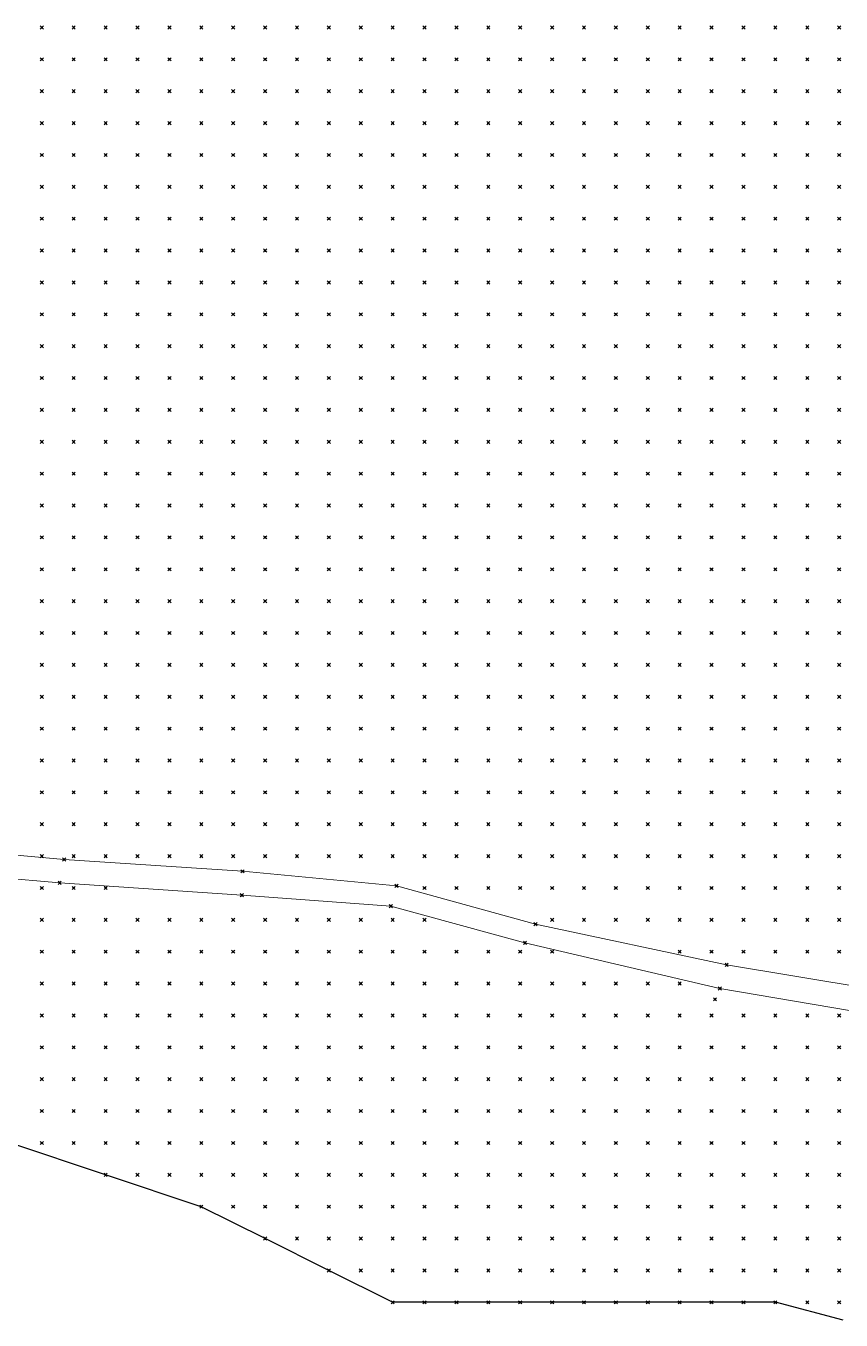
# Model space of a CAD drawing. Header units: metres. Extents: x 441556 to 446409, y 432338 to 461058.
# Drawn here: x 443785.1 to 443861.8, y 446915.6 to 447037.4 of the extents above; entities that cross this region are included whole.
import ezdxf

# ---------------------------------------------------------------- set-up
doc = ezdxf.new("R2010")
doc.units = ezdxf.units.M
doc.header["$MEASUREMENT"] = 0
doc.header["$PDMODE"] = 35
doc.header["$PDSIZE"] = 0.15
for name, color, linetype, lineweight in [('DTM-BRE-RevN_GRP_DRUM PAMANT', 2, 'Continuous', 0), ('DTM-NOK-RevN_LIDAR_co_lidar', 91, 'Continuous', 0), ('DTM-NOK-RevN_RTK', 32, 'Continuous', 0)]:
    doc.layers.add(name, color=color, linetype=linetype, lineweight=lineweight)
doc.layers.add('DTM-INT_YP', color=121, linetype='Continuous')

msp = doc.modelspace()

# ---------------------------------------------------------------- linework, layer by layer
at = {"layer": 'DTM-BRE-RevN_GRP_DRUM PAMANT'}
for p, q in [((443773.094, 446960.358, 353.037), (443788.709, 446958.934, 352.972)), ((443788.709, 446958.934, 352.972), (443805.479, 446957.819, 352.974)), ((443788.289, 446956.74, 353.018), (443772.778, 446958.073, 353.233)), ((443805.479, 446957.819, 352.974), (443819.968, 446956.445, 353.323)), ((443805.423, 446955.568, 353.025), (443788.289, 446956.74, 353.018)), ((443819.968, 446956.445, 353.323), (443833.041, 446952.844, 353.384)), ((443819.421, 446954.544, 353.292), (443805.423, 446955.568, 353.025)), ((443832.045, 446951.082, 353.375), (443819.421, 446954.544, 353.292)), ((443833.041, 446952.844, 353.384), (443851.009, 446949.014, 354.355)), ((443850.376, 446946.794, 354.198), (443832.045, 446951.082, 353.375)), ((443851.009, 446949.014, 354.355), (443865.056, 446946.684, 354.809)), ((443864.545, 446944.37, 354.82), (443850.376, 446946.794, 354.198))]:
    msp.add_line(p, q, dxfattribs=at)
at = {"layer": 'DTM-INT_YP'}
msp.add_polyline3d([(443861.957, 446915.582, 338.954), (443855.594, 446917.26, 339.231), (443852.595, 446917.26, 339.306), (443849.595, 446917.26, 339.538), (443846.596, 446917.26, 339.879), (443843.597, 446917.26, 340.026), (443840.597, 446917.26, 340.022), (443837.598, 446917.26, 339.949), (443834.599, 446917.26, 339.882), (443831.599, 446917.26, 339.77), (443828.6, 446917.26, 339.683), (443825.601, 446917.26, 339.615), (443822.601, 446917.26, 339.593), (443819.602, 446917.26, 339.533), (443813.603, 446920.26, 339.376), (443807.605, 446923.259, 339.433), (443801.606, 446926.258, 339.544), (443792.608, 446929.258, 339.821), (443783.61, 446932.257, 340.083)], dxfattribs=at)
at = {"layer": 'DTM-NOK-RevN_LIDAR_co_lidar'}
for p in [(443786.609, 447037.234, 417.064), (443789.608, 447037.234, 416.685), (443792.608, 447037.234, 416.474), (443795.607, 447037.234, 416.34), (443798.607, 447037.234, 416.286), (443801.606, 447037.234, 416.432), (443804.605, 447037.234, 416.659), (443807.605, 447037.234, 417.145), (443810.604, 447037.234, 417.897), (443813.603, 447037.234, 418.765), (443816.603, 447037.234, 419.98), (443819.602, 447037.234, 421.605), (443822.601, 447037.234, 423.252), (443825.601, 447037.234, 424.874), (443828.6, 447037.234, 426.884), (443831.599, 447037.234, 428.702), (443834.599, 447037.234, 430.455), (443837.598, 447037.234, 432.177), (443840.597, 447037.234, 433.599), (443843.597, 447037.234, 434.359), (443846.596, 447037.234, 434.62), (443849.595, 447037.234, 434.61), (443852.595, 447037.234, 434.322), (443855.594, 447037.234, 434.08), (443858.593, 447037.234, 433.783), (443861.593, 447037.234, 433.415), (443786.609, 447034.235, 415.701), (443789.608, 447034.235, 415.31), (443792.608, 447034.235, 415.045), (443795.607, 447034.235, 414.891), (443798.607, 447034.235, 414.697), (443801.606, 447034.235, 414.616), (443804.605, 447034.235, 414.782), (443807.605, 447034.235, 415.408), (443810.604, 447034.235, 416.373), (443813.603, 447034.235, 417.423), (443816.603, 447034.235, 418.741), (443819.602, 447034.235, 420.449), (443822.601, 447034.235, 422.219), (443825.601, 447034.235, 423.858), (443828.6, 447034.235, 425.627), (443831.599, 447034.235, 427.407), (443834.599, 447034.235, 429.151), (443837.598, 447034.235, 430.81), (443840.597, 447034.235, 432.069), (443843.597, 447034.235, 432.706), (443846.596, 447034.235, 432.76), (443849.595, 447034.235, 432.645), (443852.595, 447034.235, 432.239), (443855.594, 447034.235, 431.861), (443858.593, 447034.235, 431.428), (443861.593, 447034.235, 431.011), (443786.609, 447031.235, 414.261), (443789.608, 447031.235, 413.878), (443792.608, 447031.235, 413.45), (443795.607, 447031.235, 413.189), (443798.607, 447031.235, 413.069), (443801.606, 447031.235, 413.009), (443804.605, 447031.235, 413.119), (443807.605, 447031.235, 413.806), (443810.604, 447031.235, 414.91), (443813.603, 447031.235, 416.1), (443816.603, 447031.235, 417.506), (443819.602, 447031.235, 419.166), (443822.601, 447031.235, 420.979), (443825.601, 447031.235, 422.745), (443828.6, 447031.235, 424.513), (443831.599, 447031.235, 426.274), (443834.599, 447031.235, 427.945), (443837.598, 447031.235, 429.367), (443840.597, 447031.235, 430.447), (443843.597, 447031.235, 431.034), (443846.596, 447031.235, 430.904), (443849.595, 447031.235, 430.538), (443852.595, 447031.235, 430.064), (443855.594, 447031.235, 429.626), (443858.593, 447031.235, 429.129), (443861.593, 447031.235, 428.445), (443786.609, 447028.236, 412.583), (443789.608, 447028.236, 411.907), (443792.608, 447028.236, 411.521), (443795.607, 447028.236, 411.068), (443798.607, 447028.236, 410.988), (443801.606, 447028.236, 411.183), (443804.605, 447028.236, 411.579), (443807.605, 447028.236, 412.432), (443810.604, 447028.236, 413.612), (443813.603, 447028.236, 414.849), (443816.603, 447028.236, 416.352), (443819.602, 447028.236, 418.144), (443822.601, 447028.236, 419.821), (443825.601, 447028.236, 421.594), (443828.6, 447028.236, 423.409), (443831.599, 447028.236, 425.076), (443834.599, 447028.236, 426.452), (443837.598, 447028.236, 427.738), (443840.597, 447028.236, 428.656), (443843.597, 447028.236, 429.112), (443846.596, 447028.236, 429.055), (443849.595, 447028.236, 428.667), (443852.595, 447028.236, 428.017), (443855.594, 447028.236, 427.369), (443858.593, 447028.236, 426.717), (443861.593, 447028.236, 425.871), (443786.609, 447025.237, 410.684), (443789.608, 447025.237, 409.97), (443792.608, 447025.237, 409.063), (443795.607, 447025.237, 408.576), (443798.607, 447025.237, 408.618), (443801.606, 447025.237, 408.934), (443804.605, 447025.237, 409.737), (443807.605, 447025.237, 410.945), (443810.604, 447025.237, 412.339), (443813.603, 447025.237, 413.815), (443816.603, 447025.237, 415.374), (443819.602, 447025.237, 417.068), (443822.601, 447025.237, 418.642), (443825.601, 447025.237, 420.293), (443828.6, 447025.237, 422.148), (443831.599, 447025.237, 423.552), (443834.599, 447025.237, 424.815), (443837.598, 447025.237, 426.134), (443840.597, 447025.237, 426.863), (443843.597, 447025.237, 427.293), (443846.596, 447025.237, 427.229), (443849.595, 447025.237, 426.703), (443852.595, 447025.237, 426), (443855.594, 447025.237, 425.206), (443858.593, 447025.237, 424.389), (443861.593, 447025.237, 423.344), (443786.609, 447022.237, 408.535), (443789.608, 447022.237, 407.817), (443792.608, 447022.237, 406.677), (443795.607, 447022.237, 406.327), (443798.607, 447022.237, 406.386), (443801.606, 447022.237, 406.617), (443804.605, 447022.237, 407.584), (443807.605, 447022.237, 409.036), (443810.604, 447022.237, 410.654), (443813.603, 447022.237, 412.535), (443816.603, 447022.237, 414.33), (443819.602, 447022.237, 415.838), (443822.601, 447022.237, 417.443), (443825.601, 447022.237, 419.037), (443828.6, 447022.237, 420.551), (443831.599, 447022.237, 421.73), (443834.599, 447022.237, 422.963), (443837.598, 447022.237, 424.269), (443840.597, 447022.237, 425.194), (443843.597, 447022.237, 425.552), (443846.596, 447022.237, 425.357), (443849.595, 447022.237, 424.78), (443852.595, 447022.237, 424.044), (443855.594, 447022.237, 423.137), (443858.593, 447022.237, 422.083), (443861.593, 447022.237, 420.941), (443786.609, 447019.238, 406.351), (443789.608, 447019.238, 405.237), (443792.608, 447019.238, 404.462), (443795.607, 447019.238, 403.742), (443798.607, 447019.238, 403.67), (443801.606, 447019.238, 404.628), (443804.605, 447019.238, 406.074), (443807.605, 447019.238, 407.655), (443810.604, 447019.238, 409.572), (443813.603, 447019.238, 411.604), (443816.603, 447019.238, 413.269), (443819.602, 447019.238, 414.664), (443822.601, 447019.238, 416.053), (443825.601, 447019.238, 417.555), (443828.6, 447019.238, 418.991), (443831.599, 447019.238, 420.096), (443834.599, 447019.238, 421.44), (443837.598, 447019.238, 422.451), (443840.597, 447019.238, 423.464), (443843.597, 447019.238, 423.89), (443846.596, 447019.238, 423.621), (443849.595, 447019.238, 422.99), (443852.595, 447019.238, 422.076), (443855.594, 447019.238, 421.164), (443858.593, 447019.238, 419.886), (443861.593, 447019.238, 418.65), (443786.609, 447016.239, 404.036), (443789.608, 447016.239, 403.008), (443792.608, 447016.239, 402.155), (443795.607, 447016.239, 401.474), (443798.607, 447016.239, 401.346), (443801.606, 447016.239, 402.594), (443804.605, 447016.239, 404.449), (443807.605, 447016.239, 406.33), (443810.604, 447016.239, 408.316), (443813.603, 447016.239, 410.269), (443816.603, 447016.239, 412.026), (443819.602, 447016.239, 413.563), (443822.601, 447016.239, 414.874), (443825.601, 447016.239, 416.006), (443828.6, 447016.239, 417.425), (443831.599, 447016.239, 418.405), (443834.599, 447016.239, 419.522), (443837.598, 447016.239, 420.826), (443840.597, 447016.239, 421.553), (443843.597, 447016.239, 422.014), (443846.596, 447016.239, 421.849), (443849.595, 447016.239, 421.216), (443852.595, 447016.239, 420.209), (443855.594, 447016.239, 419.099), (443858.593, 447016.239, 417.702), (443861.593, 447016.239, 416.252), (443786.609, 447013.239, 401.5), (443789.608, 447013.239, 400.323), (443792.608, 447013.239, 399.323), (443795.607, 447013.239, 398.803), (443798.607, 447013.239, 399.112), (443801.606, 447013.239, 400.551), (443804.605, 447013.239, 402.589), (443807.605, 447013.239, 404.715), (443810.604, 447013.239, 406.801), (443813.603, 447013.239, 408.755), (443816.603, 447013.239, 410.505), (443819.602, 447013.239, 412.048), (443822.601, 447013.239, 413.374), (443825.601, 447013.239, 414.531), (443828.6, 447013.239, 415.874), (443831.599, 447013.239, 416.959), (443834.599, 447013.239, 417.986), (443837.598, 447013.239, 419.071), (443840.597, 447013.239, 419.748), (443843.597, 447013.239, 420.329), (443846.596, 447013.239, 420.068), (443849.595, 447013.239, 419.317), (443852.595, 447013.239, 418.344), (443855.594, 447013.239, 417.126), (443858.593, 447013.239, 415.674), (443861.593, 447013.239, 414.049), (443786.609, 447010.24, 399.193), (443789.608, 447010.24, 397.909), (443792.608, 447010.24, 396.933), (443795.607, 447010.24, 396.576), (443798.607, 447010.24, 397.297), (443801.606, 447010.24, 398.863), (443804.605, 447010.24, 400.927), (443807.605, 447010.24, 403.044), (443810.604, 447010.24, 405.157), (443813.603, 447010.24, 407.027), (443816.603, 447010.24, 408.468), (443819.602, 447010.24, 409.973), (443822.601, 447010.24, 411.451), (443825.601, 447010.24, 412.922), (443828.6, 447010.24, 414.388), (443831.599, 447010.24, 415.588), (443834.599, 447010.24, 416.512), (443837.598, 447010.24, 417.487), (443840.597, 447010.24, 418.165), (443843.597, 447010.24, 418.691), (443846.596, 447010.24, 418.537), (443849.595, 447010.24, 417.713), (443852.595, 447010.24, 416.579), (443855.594, 447010.24, 415.044), (443858.593, 447010.24, 413.553), (443861.593, 447010.24, 411.833), (443786.609, 447007.241, 396.501), (443789.608, 447007.241, 395.261), (443792.608, 447007.241, 394.467), (443795.607, 447007.241, 394.53), (443798.607, 447007.241, 395.469), (443801.606, 447007.241, 397.155), (443804.605, 447007.241, 399.16), (443807.605, 447007.241, 401.217), (443810.604, 447007.241, 403.225), (443813.603, 447007.241, 404.953), (443816.603, 447007.241, 406.355), (443819.602, 447007.241, 407.764), (443822.601, 447007.241, 409.438), (443825.601, 447007.241, 411.246), (443828.6, 447007.241, 412.741), (443831.599, 447007.241, 413.901), (443834.599, 447007.241, 414.985), (443837.598, 447007.241, 415.824), (443840.597, 447007.241, 416.634), (443843.597, 447007.241, 416.972), (443846.596, 447007.241, 416.762), (443849.595, 447007.241, 416.106), (443852.595, 447007.241, 414.769), (443855.594, 447007.241, 413.08), (443858.593, 447007.241, 411.466), (443861.593, 447007.241, 409.662), (443786.609, 447004.241, 394.086), (443789.608, 447004.241, 392.878), (443792.608, 447004.241, 392.229), (443795.607, 447004.241, 392.498), (443798.607, 447004.241, 393.555), (443801.606, 447004.241, 395.284), (443804.605, 447004.241, 397.353), (443807.605, 447004.241, 399.344), (443810.604, 447004.241, 401.102), (443813.603, 447004.241, 402.719), (443816.603, 447004.241, 404.252), (443819.602, 447004.241, 405.669), (443822.601, 447004.241, 407.157), (443825.601, 447004.241, 409.027), (443828.6, 447004.241, 411.066), (443831.599, 447004.241, 412.454), (443834.599, 447004.241, 413.492), (443837.598, 447004.241, 414.308), (443840.597, 447004.241, 415.041), (443843.597, 447004.241, 415.322), (443846.596, 447004.241, 415.171), (443849.595, 447004.241, 414.185), (443852.595, 447004.241, 412.844), (443855.594, 447004.241, 411.365), (443858.593, 447004.241, 409.482), (443861.593, 447004.241, 407.41), (443786.609, 447001.242, 391.439), (443789.608, 447001.242, 390.483), (443792.608, 447001.242, 390.022), (443795.607, 447001.242, 390.381), (443798.607, 447001.242, 391.569), (443801.606, 447001.242, 393.467), (443804.605, 447001.242, 395.509), (443807.605, 447001.242, 397.269), (443810.604, 447001.242, 398.786), (443813.603, 447001.242, 400.301), (443816.603, 447001.242, 401.812), (443819.602, 447001.242, 403.178), (443822.601, 447001.242, 404.79), (443825.601, 447001.242, 406.988), (443828.6, 447001.242, 409.165), (443831.599, 447001.242, 410.522), (443834.599, 447001.242, 411.608), (443837.598, 447001.242, 412.635), (443840.597, 447001.242, 413.27), (443843.597, 447001.242, 413.574), (443846.596, 447001.242, 413.416), (443849.595, 447001.242, 412.487), (443852.595, 447001.242, 410.911), (443855.594, 447001.242, 409.308), (443858.593, 447001.242, 407.181), (443861.593, 447001.242, 405.287), (443786.609, 446998.243, 388.923), (443789.608, 446998.243, 388.091), (443792.608, 446998.243, 387.827), (443795.607, 446998.243, 388.31), (443798.607, 446998.243, 389.539), (443801.606, 446998.243, 391.561), (443804.605, 446998.243, 393.523), (443807.605, 446998.243, 395), (443810.604, 446998.243, 396.284), (443813.603, 446998.243, 397.758), (443816.603, 446998.243, 399.36), (443819.602, 446998.243, 400.822), (443822.601, 446998.243, 402.449), (443825.601, 446998.243, 404.322), (443828.6, 446998.243, 406.858), (443831.599, 446998.243, 408.461), (443834.599, 446998.243, 409.612), (443837.598, 446998.243, 410.844), (443840.597, 446998.243, 411.662), (443843.597, 446998.243, 411.913), (443846.596, 446998.243, 411.56), (443849.595, 446998.243, 410.421), (443852.595, 446998.243, 408.992), (443855.594, 446998.243, 407.322), (443858.593, 446998.243, 405.105), (443861.593, 446998.243, 403.084), (443786.609, 446995.243, 386.682), (443789.608, 446995.243, 385.766), (443792.608, 446995.243, 385.585), (443795.607, 446995.243, 386.18), (443798.607, 446995.243, 387.487), (443801.606, 446995.243, 389.339), (443804.605, 446995.243, 391.219), (443807.605, 446995.243, 392.591), (443810.604, 446995.243, 393.434), (443813.603, 446995.243, 394.644), (443816.603, 446995.243, 396.444), (443819.602, 446995.243, 398.151), (443822.601, 446995.243, 399.939), (443825.601, 446995.243, 401.517), (443828.6, 446995.243, 403.987), (443831.599, 446995.243, 405.946), (443834.599, 446995.243, 407.864), (443837.598, 446995.243, 408.957), (443840.597, 446995.243, 409.999), (443843.597, 446995.243, 410.039), (443846.596, 446995.243, 409.831), (443849.595, 446995.243, 408.417), (443852.595, 446995.243, 407.063), (443855.594, 446995.243, 405.192), (443858.593, 446995.243, 403.157), (443861.593, 446995.243, 401.023), (443786.609, 446992.244, 384.366), (443789.608, 446992.244, 383.453), (443792.608, 446992.244, 383.373), (443795.607, 446992.244, 384.044), (443798.607, 446992.244, 385.489), (443801.606, 446992.244, 387.301), (443804.605, 446992.244, 389.106), (443807.605, 446992.244, 390.27), (443810.604, 446992.244, 390.786), (443813.603, 446992.244, 391.701), (443816.603, 446992.244, 393.391), (443819.602, 446992.244, 395.322), (443822.601, 446992.244, 397.21), (443825.601, 446992.244, 398.551), (443828.6, 446992.244, 400.426), (443831.599, 446992.244, 402.848), (443834.599, 446992.244, 405.135), (443837.598, 446992.244, 406.449), (443840.597, 446992.244, 408.613), (443843.597, 446992.244, 407.903), (443846.596, 446992.244, 407.581), (443849.595, 446992.244, 406.285), (443852.595, 446992.244, 404.84), (443855.594, 446992.244, 402.916), (443858.593, 446992.244, 400.934), (443861.593, 446992.244, 398.777), (443786.609, 446989.245, 381.955), (443789.608, 446989.245, 381.159), (443792.608, 446989.245, 381.08), (443795.607, 446989.245, 381.866), (443798.607, 446989.245, 383.413), (443801.606, 446989.245, 385.23), (443804.605, 446989.245, 386.991), (443807.605, 446989.245, 387.985), (443810.604, 446989.245, 388.411), (443813.603, 446989.245, 389.109), (443816.603, 446989.245, 390.383), (443819.602, 446989.245, 392.144), (443822.601, 446989.245, 393.841), (443825.601, 446989.245, 395.407), (443828.6, 446989.245, 396.87), (443831.599, 446989.245, 398.846), (443834.599, 446989.245, 400.45), (443837.598, 446989.245, 401.535), (443840.597, 446989.245, 403.929), (443843.597, 446989.245, 404.231), (443846.596, 446989.245, 404.704), (443849.595, 446989.245, 403.73), (443852.595, 446989.245, 402.317), (443855.594, 446989.245, 400.48), (443858.593, 446989.245, 398.531), (443861.593, 446989.245, 396.408), (443786.609, 446986.245, 379.704), (443789.608, 446986.245, 378.824), (443792.608, 446986.245, 378.737), (443795.607, 446986.245, 379.636), (443798.607, 446986.245, 381.236), (443801.606, 446986.245, 382.942), (443804.605, 446986.245, 384.617), (443807.605, 446986.245, 385.693), (443810.604, 446986.245, 386.047), (443813.603, 446986.245, 386.322), (443816.603, 446986.245, 387.105), (443819.602, 446986.245, 388.502), (443822.601, 446986.245, 390.119), (443825.601, 446986.245, 392.046), (443828.6, 446986.245, 393.635), (443831.599, 446986.245, 395.219), (443834.599, 446986.245, 395.982), (443837.598, 446986.245, 396.7), (443840.597, 446986.245, 398.277), (443843.597, 446986.245, 399.868), (443846.596, 446986.245, 401.462), (443849.595, 446986.245, 400.412), (443852.595, 446986.245, 399.296), (443855.594, 446986.245, 397.777), (443858.593, 446986.245, 396.074), (443861.593, 446986.245, 394.081), (443786.609, 446983.246, 377.49), (443789.608, 446983.246, 376.413), (443792.608, 446983.246, 376.351), (443795.607, 446983.246, 377.351), (443798.607, 446983.246, 378.978), (443801.606, 446983.246, 380.54), (443804.605, 446983.246, 382.163), (443807.605, 446983.246, 383.338), (443810.604, 446983.246, 383.579), (443813.603, 446983.246, 383.47), (443816.603, 446983.246, 383.893), (443819.602, 446983.246, 385.201), (443822.601, 446983.246, 386.994), (443825.601, 446983.246, 388.815), (443828.6, 446983.246, 390.263), (443831.599, 446983.246, 391.564), (443834.599, 446983.246, 392.464), (443837.598, 446983.246, 392.895), (443840.597, 446983.246, 394.399), (443843.597, 446983.246, 396.431), (443846.596, 446983.246, 397.317), (443849.595, 446983.246, 395.912), (443852.595, 446983.246, 395.41), (443855.594, 446983.246, 394.447), (443858.593, 446983.246, 393.228), (443861.593, 446983.246, 391.511), (443786.609, 446980.247, 375.129), (443789.608, 446980.247, 373.901), (443792.608, 446980.247, 373.929), (443795.607, 446980.247, 375.009), (443798.607, 446980.247, 376.589), (443801.606, 446980.247, 378.146), (443804.605, 446980.247, 379.867), (443807.605, 446980.247, 380.969), (443810.604, 446980.247, 381.101), (443813.603, 446980.247, 380.929), (443816.603, 446980.247, 381.174), (443819.602, 446980.247, 382.438), (443822.601, 446980.247, 384.279), (443825.601, 446980.247, 385.957), (443828.6, 446980.247, 386.935), (443831.599, 446980.247, 387.599), (443834.599, 446980.247, 389.19), (443837.598, 446980.247, 389.372), (443840.597, 446980.247, 391.212), (443843.597, 446980.247, 393.2), (443846.596, 446980.247, 392.472), (443849.595, 446980.247, 391.577), (443852.595, 446980.247, 391.202), (443855.594, 446980.247, 390.52), (443858.593, 446980.247, 389.743), (443861.593, 446980.247, 388.565), (443786.609, 446977.247, 372.736), (443789.608, 446977.247, 371.274), (443792.608, 446977.247, 371.536), (443795.607, 446977.247, 372.659), (443798.607, 446977.247, 374.287), (443801.606, 446977.247, 376.017), (443804.605, 446977.247, 377.653), (443807.605, 446977.247, 378.578), (443810.604, 446977.247, 378.644), (443813.603, 446977.247, 378.462), (443816.603, 446977.247, 378.656), (443819.602, 446977.247, 379.66), (443822.601, 446977.247, 381.308), (443825.601, 446977.247, 383.027), (443828.6, 446977.247, 383.911), (443831.599, 446977.247, 384.409), (443834.599, 446977.247, 385.972), (443837.598, 446977.247, 386.413), (443840.597, 446977.247, 387.871), (443843.597, 446977.247, 389.155), (443846.596, 446977.247, 387.615), (443849.595, 446977.247, 387.767), (443852.595, 446977.247, 387.423), (443855.594, 446977.247, 386.828), (443858.593, 446977.247, 386.144), (443861.593, 446977.247, 385.376), (443786.609, 446974.248, 370.375), (443789.608, 446974.248, 368.691), (443792.608, 446974.248, 368.997), (443795.607, 446974.248, 370.276), (443798.607, 446974.248, 372.116), (443801.606, 446974.248, 374.007), (443804.605, 446974.248, 375.351), (443807.605, 446974.248, 376.046), (443810.604, 446974.248, 376.111), (443813.603, 446974.248, 375.874), (443816.603, 446974.248, 376.013), (443819.602, 446974.248, 376.8), (443822.601, 446974.248, 378.218), (443825.601, 446974.248, 379.959), (443828.6, 446974.248, 380.815), (443831.599, 446974.248, 381.3), (443834.599, 446974.248, 382.37), (443837.598, 446974.248, 383.227), (443840.597, 446974.248, 383.509), (443843.597, 446974.248, 383.532), (443846.596, 446974.248, 382.005), (443849.595, 446974.248, 383.449), (443852.595, 446974.248, 384.178), (443855.594, 446974.248, 383.68), (443858.593, 446974.248, 382.967), (443861.593, 446974.248, 382.175), (443786.609, 446971.249, 367.918), (443789.608, 446971.249, 366.175), (443792.608, 446971.249, 366.309), (443795.607, 446971.249, 367.836), (443798.607, 446971.249, 369.296), (443801.606, 446971.249, 371.03), (443804.605, 446971.249, 372.838), (443807.605, 446971.249, 373.634), (443810.604, 446971.249, 373.571), (443813.603, 446971.249, 373.339), (443816.603, 446971.249, 373.316), (443819.602, 446971.249, 373.951), (443822.601, 446971.249, 375.235), (443825.601, 446971.249, 377.028), (443828.6, 446971.249, 377.737), (443831.599, 446971.249, 377.97), (443834.599, 446971.249, 378.672), (443837.598, 446971.249, 379.336), (443840.597, 446971.249, 377.742), (443843.597, 446971.249, 376.352), (443846.596, 446971.249, 376.42), (443849.595, 446971.249, 380.352), (443852.595, 446971.249, 381.417), (443855.594, 446971.249, 380.629), (443858.593, 446971.249, 380.047), (443861.593, 446971.249, 379.308), (443786.609, 446968.249, 364.707), (443789.608, 446968.249, 362.988), (443792.608, 446968.249, 363.266), (443795.607, 446968.249, 364.538), (443798.607, 446968.249, 364.936), (443801.606, 446968.249, 366.112), (443804.605, 446968.249, 368.913), (443807.605, 446968.249, 370.532), (443810.604, 446968.249, 370.474), (443813.603, 446968.249, 370.497), (443816.603, 446968.249, 370.634), (443819.602, 446968.249, 370.865), (443822.601, 446968.249, 371.731), (443825.601, 446968.249, 373.15), (443828.6, 446968.249, 374.51), (443831.599, 446968.249, 375.034), (443834.599, 446968.249, 374.647), (443837.598, 446968.249, 373.898), (443840.597, 446968.249, 371.24), (443843.597, 446968.249, 371.198), (443846.596, 446968.249, 373.454), (443849.595, 446968.249, 378.107), (443852.595, 446968.249, 378.647), (443855.594, 446968.249, 377.958), (443858.593, 446968.249, 377.432), (443861.593, 446968.249, 376.627), (443786.609, 446965.25, 359.718), (443789.608, 446965.25, 358.39), (443792.608, 446965.25, 358.659), (443795.607, 446965.25, 358.859), (443798.607, 446965.25, 359.047), (443801.606, 446965.25, 360.068), (443804.605, 446965.25, 362.335), (443807.605, 446965.25, 364.299), (443810.604, 446965.25, 364.902), (443813.603, 446965.25, 365.431), (443816.603, 446965.25, 366.394), (443819.602, 446965.25, 366.23), (443822.601, 446965.25, 365.369), (443825.601, 446965.25, 366.672), (443828.6, 446965.25, 369.384), (443831.599, 446965.25, 370.726), (443834.599, 446965.25, 370.411), (443837.598, 446965.25, 368.242), (443840.597, 446965.25, 365.932), (443843.597, 446965.25, 367.158), (443846.596, 446965.25, 370.551), (443849.595, 446965.25, 374.54), (443852.595, 446965.25, 375.907), (443855.594, 446965.25, 375.503), (443858.593, 446965.25, 375.027), (443861.593, 446965.25, 374.224), (443786.609, 446962.25, 354.713), (443789.608, 446962.25, 354.752), (443792.608, 446962.25, 354.747), (443795.607, 446962.25, 354.611), (443798.607, 446962.25, 354.709), (443801.606, 446962.25, 354.968), (443804.605, 446962.25, 355.556), (443807.605, 446962.25, 356.628), (443810.604, 446962.25, 356.838), (443813.603, 446962.25, 356.524), (443816.603, 446962.25, 358.351), (443819.602, 446962.25, 360.508), (443822.601, 446962.25, 359.443), (443825.601, 446962.25, 358.944), (443828.6, 446962.25, 359.169), (443831.599, 446962.25, 361.898), (443834.599, 446962.25, 364.599), (443837.598, 446962.25, 363.173), (443840.597, 446962.25, 362.422), (443843.597, 446962.25, 363.462), (443846.596, 446962.25, 366.792), (443849.595, 446962.25, 369.718), (443852.595, 446962.25, 371.789), (443855.594, 446962.25, 372.949), (443858.593, 446962.25, 372.93), (443861.593, 446962.25, 372.112), (443786.609, 446959.251, 352.891), (443789.608, 446959.251, 352.942), (443792.608, 446959.251, 352.945), (443795.607, 446959.251, 353.056), (443798.607, 446959.251, 353.177), (443801.606, 446959.251, 353.246), (443804.605, 446959.251, 353.3), (443807.605, 446959.251, 353.413), (443810.604, 446959.251, 353.526), (443813.603, 446959.251, 353.635), (443816.603, 446959.251, 353.906), (443819.602, 446959.251, 354.403), (443822.601, 446959.251, 354.903), (443825.601, 446959.251, 355.057), (443828.6, 446959.251, 355.327), (443831.599, 446959.251, 356.481), (443834.599, 446959.251, 358.212), (443837.598, 446959.251, 359.377), (443840.597, 446959.251, 359.702), (443843.597, 446959.251, 360.017), (443846.596, 446959.251, 362.642), (443849.595, 446959.251, 365.455), (443852.595, 446959.251, 368.036), (443855.594, 446959.251, 370.446), (443858.593, 446959.251, 370.883), (443861.593, 446959.251, 369.969), (443786.609, 446956.252, 352.695), (443789.608, 446956.252, 352.776), (443792.608, 446956.252, 352.751), (443822.601, 446956.252, 353.342), (443825.601, 446956.252, 353.46), (443828.6, 446956.252, 353.642), (443831.599, 446956.252, 354.191), (443834.599, 446956.252, 355.455), (443837.598, 446956.252, 356.251), (443840.597, 446956.252, 356.886), (443843.597, 446956.252, 357.543), (443846.596, 446956.252, 358.391), (443849.595, 446956.252, 360.642), (443852.595, 446956.252, 363.798), (443855.594, 446956.252, 366.077), (443858.593, 446956.252, 367.926), (443861.593, 446956.252, 367.587), (443786.609, 446953.252, 351.018), (443789.608, 446953.252, 351.703), (443792.608, 446953.252, 351.974), (443795.607, 446953.252, 352.217), (443798.607, 446953.252, 352.479), (443801.606, 446953.252, 352.656), (443804.605, 446953.252, 352.671), (443807.605, 446953.252, 352.773), (443810.604, 446953.252, 352.926), (443813.603, 446953.252, 352.968), (443816.603, 446953.252, 352.967), (443819.602, 446953.252, 352.977), (443822.601, 446953.252, 353.103), (443834.599, 446953.252, 353.38), (443837.598, 446953.252, 353.921), (443840.597, 446953.252, 354.257), (443843.597, 446953.252, 354.727), (443846.596, 446953.252, 355.271), (443849.595, 446953.252, 356.164), (443852.595, 446953.252, 358.612), (443855.594, 446953.252, 360.956), (443858.593, 446953.252, 364.099), (443861.593, 446953.252, 364.913), (443786.609, 446950.253, 348.703), (443789.608, 446950.253, 349.443), (443792.608, 446950.253, 349.696), (443795.607, 446950.253, 349.866), (443798.607, 446950.253, 350.357), (443801.606, 446950.253, 350.716), (443804.605, 446950.253, 350.672), (443807.605, 446950.253, 350.743), (443810.604, 446950.253, 350.777), (443813.603, 446950.253, 350.592), (443816.603, 446950.253, 350.624), (443819.602, 446950.253, 350.934), (443822.601, 446950.253, 351.568), (443825.601, 446950.253, 352.251), (443828.6, 446950.253, 352.798), (443831.599, 446950.253, 353.104), (443834.599, 446950.253, 353.254), (443846.596, 446950.253, 353.856), (443849.595, 446950.253, 354.22), (443852.595, 446950.253, 354.584), (443855.594, 446950.253, 355.091), (443858.593, 446950.253, 355.881), (443861.593, 446950.253, 357.014), (443786.609, 446947.254, 346.134), (443789.608, 446947.254, 346.756), (443792.608, 446947.254, 347.407), (443795.607, 446947.254, 347.769), (443798.607, 446947.254, 348.128), (443801.606, 446947.254, 348.342), (443804.605, 446947.254, 348.286), (443807.605, 446947.254, 348.246), (443810.604, 446947.254, 348.258), (443813.603, 446947.254, 348.232), (443816.603, 446947.254, 348.217), (443819.602, 446947.254, 348.33), (443822.601, 446947.254, 348.876), (443825.601, 446947.254, 349.715), (443828.6, 446947.254, 350.753), (443831.599, 446947.254, 351.766), (443834.599, 446947.254, 352.839), (443837.598, 446947.254, 353.356), (443840.597, 446947.254, 353.499), (443843.597, 446947.254, 353.683), (443846.596, 446947.254, 353.881), (443786.609, 446944.254, 344.025), (443789.608, 446944.254, 344.705), (443792.608, 446944.254, 345.345), (443795.607, 446944.254, 345.745), (443798.607, 446944.254, 345.867), (443801.606, 446944.254, 346.021), (443804.605, 446944.254, 346.188), (443807.605, 446944.254, 346.387), (443810.604, 446944.254, 346.31), (443813.603, 446944.254, 345.958), (443816.603, 446944.254, 345.839), (443819.602, 446944.254, 345.957), (443822.601, 446944.254, 346.395), (443825.601, 446944.254, 347.341), (443828.6, 446944.254, 348.506), (443831.599, 446944.254, 349.576), (443834.599, 446944.254, 350.741), (443837.598, 446944.254, 351.901), (443840.597, 446944.254, 352.415), (443843.597, 446944.254, 352.745), (443846.596, 446944.254, 353.185), (443849.595, 446944.254, 353.597), (443852.595, 446944.254, 354.055), (443855.594, 446944.254, 354.27), (443858.593, 446944.254, 354.433), (443861.593, 446944.254, 354.563), (443786.609, 446941.255, 342.464), (443789.608, 446941.255, 342.904), (443792.608, 446941.255, 343.249), (443795.607, 446941.255, 343.628), (443798.607, 446941.255, 343.806), (443801.606, 446941.255, 343.813), (443804.605, 446941.255, 343.91), (443807.605, 446941.255, 344.131), (443810.604, 446941.255, 344.138), (443813.603, 446941.255, 343.881), (443816.603, 446941.255, 343.658), (443819.602, 446941.255, 343.661), (443822.601, 446941.255, 344.072), (443825.601, 446941.255, 344.804), (443828.6, 446941.255, 345.846), (443831.599, 446941.255, 347.055), (443834.599, 446941.255, 348.477), (443837.598, 446941.255, 349.625), (443840.597, 446941.255, 350.087), (443843.597, 446941.255, 350.434), (443846.596, 446941.255, 350.802), (443849.595, 446941.255, 351.444), (443852.595, 446941.255, 352.142), (443855.594, 446941.255, 352.69), (443858.593, 446941.255, 352.962), (443861.593, 446941.255, 353.399), (443786.609, 446938.256, 341.183), (443789.608, 446938.256, 341.435), (443792.608, 446938.256, 341.574), (443795.607, 446938.256, 341.735), (443798.607, 446938.256, 341.863), (443801.606, 446938.256, 341.872), (443804.605, 446938.256, 341.945), (443807.605, 446938.256, 342.079), (443810.604, 446938.256, 342.094), (443813.603, 446938.256, 341.956), (443816.603, 446938.256, 341.812), (443819.602, 446938.256, 341.884), (443822.601, 446938.256, 342.239), (443825.601, 446938.256, 342.902), (443828.6, 446938.256, 344.091), (443831.599, 446938.256, 345.006), (443834.599, 446938.256, 346.343), (443837.598, 446938.256, 347.28), (443840.597, 446938.256, 347.569), (443843.597, 446938.256, 347.856), (443846.596, 446938.256, 348.283), (443849.595, 446938.256, 348.811), (443852.595, 446938.256, 349.422), (443855.594, 446938.256, 349.948), (443858.593, 446938.256, 350.162), (443861.593, 446938.256, 350.659), (443786.609, 446935.256, 340.546), (443789.608, 446935.256, 340.615), (443792.608, 446935.256, 340.631), (443795.607, 446935.256, 340.632), (443798.607, 446935.256, 340.645), (443801.606, 446935.256, 340.654), (443804.605, 446935.256, 340.667), (443807.605, 446935.256, 340.659), (443810.604, 446935.256, 340.636), (443813.603, 446935.256, 340.616), (443816.603, 446935.256, 340.626), (443819.602, 446935.256, 340.733), (443822.601, 446935.256, 340.922), (443825.601, 446935.256, 341.287), (443828.6, 446935.256, 342.154), (443831.599, 446935.256, 343.162), (443834.599, 446935.256, 344.213), (443837.598, 446935.256, 344.881), (443840.597, 446935.256, 345.199), (443843.597, 446935.256, 345.268), (443846.596, 446935.256, 345.438), (443849.595, 446935.256, 345.982), (443852.595, 446935.256, 346.516), (443855.594, 446935.256, 347.156), (443858.593, 446935.256, 347.358), (443861.593, 446935.256, 347.655), (443786.609, 446932.257, 340.139), (443789.608, 446932.257, 340.185), (443792.608, 446932.257, 340.213), (443795.607, 446932.257, 340.201), (443798.607, 446932.257, 340.176), (443801.606, 446932.257, 340.173), (443804.605, 446932.257, 340.16), (443807.605, 446932.257, 340.139), (443810.604, 446932.257, 340.155), (443813.603, 446932.257, 340.218), (443816.603, 446932.257, 340.304), (443819.602, 446932.257, 340.382), (443822.601, 446932.257, 340.416), (443825.601, 446932.257, 340.477), (443828.6, 446932.257, 340.777), (443831.599, 446932.257, 341.382), (443834.599, 446932.257, 342.039), (443837.598, 446932.257, 342.528), (443840.597, 446932.257, 342.867), (443843.597, 446932.257, 342.831), (443846.596, 446932.257, 342.91), (443849.595, 446932.257, 343.265), (443852.595, 446932.257, 343.782), (443855.594, 446932.257, 344.467), (443858.593, 446932.257, 344.622), (443861.593, 446932.257, 344.833), (443792.608, 446929.258, 339.821), (443795.607, 446929.258, 339.821), (443798.607, 446929.258, 339.837), (443801.606, 446929.258, 339.862), (443804.605, 446929.258, 339.88), (443807.605, 446929.258, 339.914), (443810.604, 446929.258, 339.987), (443813.603, 446929.258, 340.074), (443816.603, 446929.258, 340.164), (443819.602, 446929.258, 340.249), (443822.601, 446929.258, 340.289), (443825.601, 446929.258, 340.313), (443828.6, 446929.258, 340.333), (443831.599, 446929.258, 340.406), (443834.599, 446929.258, 340.531), (443837.598, 446929.258, 340.741), (443840.597, 446929.258, 340.916), (443843.597, 446929.258, 340.867), (443846.596, 446929.258, 340.999), (443849.595, 446929.258, 341.159), (443852.595, 446929.258, 341.432), (443855.594, 446929.258, 341.885), (443858.593, 446929.258, 342.09), (443861.593, 446929.258, 342.042), (443801.606, 446926.258, 339.544), (443804.605, 446926.258, 339.57), (443807.605, 446926.258, 339.634), (443810.604, 446926.258, 339.736), (443813.603, 446926.258, 339.811), (443816.603, 446926.258, 339.873), (443819.602, 446926.258, 339.974), (443822.601, 446926.258, 340.063), (443825.601, 446926.258, 340.154), (443828.6, 446926.258, 340.216), (443831.599, 446926.258, 340.187), (443834.599, 446926.258, 340.112), (443837.598, 446926.258, 340.071), (443840.597, 446926.258, 340.07), (443843.597, 446926.258, 339.981), (443846.596, 446926.258, 340.028), (443849.595, 446926.258, 340.062), (443852.595, 446926.258, 340.105), (443855.594, 446926.258, 340.209), (443858.593, 446926.258, 340.253), (443861.593, 446926.258, 340.142), (443807.605, 446923.259, 339.433), (443810.604, 446923.259, 339.488), (443813.603, 446923.259, 339.534), (443816.603, 446923.259, 339.589), (443819.602, 446923.259, 339.682), (443822.601, 446923.259, 339.742), (443825.601, 446923.259, 339.865), (443828.6, 446923.259, 340.052), (443831.599, 446923.259, 340.127), (443834.599, 446923.259, 340.128), (443837.598, 446923.259, 340.083), (443840.597, 446923.259, 340.024), (443843.597, 446923.259, 339.887), (443846.596, 446923.259, 339.775), (443849.595, 446923.259, 339.724), (443852.595, 446923.259, 339.66), (443855.594, 446923.259, 339.577), (443858.593, 446923.259, 339.455), (443861.593, 446923.259, 339.373), (443813.603, 446920.26, 339.376), (443816.603, 446920.26, 339.462), (443819.602, 446920.26, 339.567), (443822.601, 446920.26, 339.616), (443825.601, 446920.26, 339.671), (443828.6, 446920.26, 339.84), (443831.599, 446920.26, 339.97), (443834.599, 446920.26, 340.061), (443837.598, 446920.26, 340.091), (443840.597, 446920.26, 340.103), (443843.597, 446920.26, 340.005), (443846.596, 446920.26, 339.836), (443849.595, 446920.26, 339.631), (443852.595, 446920.26, 339.484), (443855.594, 446920.26, 339.379), (443858.593, 446920.26, 339.273), (443861.593, 446920.26, 339.195), (443819.602, 446917.26, 339.533), (443822.601, 446917.26, 339.593), (443825.601, 446917.26, 339.615), (443828.6, 446917.26, 339.683), (443831.599, 446917.26, 339.77), (443834.599, 446917.26, 339.882), (443837.598, 446917.26, 339.949), (443840.597, 446917.26, 340.022), (443843.597, 446917.26, 340.026), (443846.596, 446917.26, 339.879), (443849.595, 446917.26, 339.538), (443852.595, 446917.26, 339.306), (443855.594, 446917.26, 339.231), (443858.593, 446917.26, 339.185), (443861.593, 446917.26, 339.07)]:
    msp.add_point(p, dxfattribs=at)
at = {"layer": 'DTM-NOK-RevN_RTK'}
for p in [(443788.709, 446958.934, 352.972), (443805.479, 446957.819, 352.974), (443788.289, 446956.74, 353.018), (443819.968, 446956.445, 353.323), (443805.423, 446955.568, 353.025), (443819.421, 446954.544, 353.292), (443833.041, 446952.844, 353.384), (443832.045, 446951.082, 353.375), (443851.009, 446949.014, 354.355), (443850.376, 446946.794, 354.198), (443849.918, 446945.777, 354.395)]:
    msp.add_point(p, dxfattribs=at)

doc.saveas('drawing.dxf')
